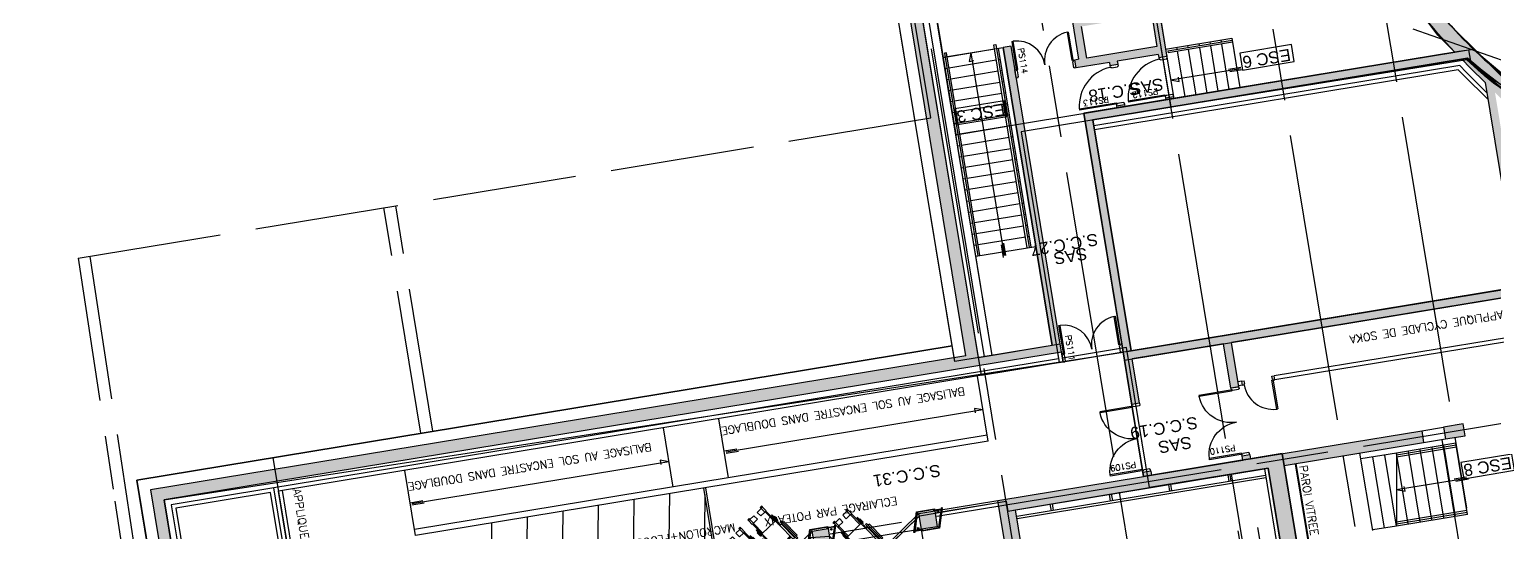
# Model space of a CAD drawing. Header units: millimetres. Extents: x 33140 to 33459, y 51582 to 51854.
# Drawn here: x 33252.13 to 33288.75, y 51658.3 to 51670.89 of the extents above; entities that cross this region are included whole.
import ezdxf

# ---------------------------------------------------------------- set-up
doc = ezdxf.new("R2010")
doc.units = ezdxf.units.MM
doc.header["$LTSCALE"] = 0.3
doc.header["$MEASUREMENT"] = 0
for name, pattern in [('ACAD_ISO02W100', [15, 12, -3]), ('ACAD_ISO03W100', [30, 12, -18]), ('ACAD_ISO04W100', [30, 24, -3, 0, -3]), ('ACAD_ISO08W100', [36, 24, -3, 6, -3])]:
    doc.linetypes.add(name, pattern=pattern)
doc.layers.get('0').update_dxf_attribs({"linetype": 'CONTINUOUS'})
for name, color, linetype in [('00-TRAMES-BAT', 7, 'ACAD_ISO08W100'), ('01-TREMIE-ESCAL-ASC', 4, 'CONTINUOUS'), ('02-MURS-MACONNERIE', 241, 'CONTINUOUS'), ('02-MURS-PORTEUR', 1, 'CONTINUOUS'), ('02-MURS-POTEAU', 6, 'CONTINUOUS'), ('04-CLOISONS', 2, 'CONTINUOUS'), ('05-MEN-INT', 4, 'CONTINUOUS'), ('05-MEN-INT-NUM', 62, 'CONTINUOUS'), ('08-EQUI-HANDI', 151, 'CONTINUOUS'), ('08-EQUI-MEUBLE', 8, 'CONTINUOUS'), ('10-ANN-NOMPIECE', 3, 'CONTINUOUS'), ('10-ANN-NOMPIECE-CODE', 171, 'CONTINUOUS'), ('11-RES-ELECTRICITE', 71, 'CONTINUOUS'), ('14-HACH-MURS', 253, 'CONTINUOUS'), ('14-HACH-POTEAU', 251, 'CONTINUOUS'), ('TRACE-VAL', 7, 'ACAD_ISO03W100')]:
    doc.layers.add(name, color=color, linetype=linetype)
doc.layers.add('POLY-SURFACE', color=1, linetype='CONTINUOUS', plot=False)
doc.styles.add('ANN', font='romans.shx')
doc.styles.add('NDP', font='ARIAL.TTF', dxfattribs={"height": 0.2})

# ---------------------------------------------------------------- blocks, each defined once
blk = doc.blocks.new('MVP9')
for p, q in [((0.075, 0.93), (0.045, 0.93)), ((0.045, -0.03), (0.045, 0.93)), ((0.075, 0.93), (0.075, 0)), ((0.075, 0), (0, 0)), ((0, 0), (0, -0.2)), ((0.975, 0), (0.975, -0.03)), ((1.02, 0), (0.975, 0)), ((0.045, -0.2), (0, -0.2)), ((0.06, -0.03), (0.045, -0.03)), ((0.06, -0.185), (0.045, -0.185)), ((0.045, -0.185), (0.045, -0.2)), ((0.06, -0.03), (0.06, -0.185)), ((0.975, -0.03), (0.96, -0.03)), ((0.96, -0.03), (0.96, -0.185)), ((0.975, -0.185), (0.96, -0.185)), ((0.975, -0.185), (0.975, -0.2)), ((1.02, -0.2), (0.975, -0.2)), ((1.02, 0), (1.02, -0.2))]:
    blk.add_line(p, q)
for centre, radius, start, end in [((0.175, 0), 0.83, 0, 0), ((-0.015, -0.057), 0.992, 3.3237, 84.7979)]:
    blk.add_arc(centre, radius, start, end)
blk = doc.blocks.new('MVP14')
for p, q in [((0.045, 0.715), (0.075, 0.715)), ((0.045, -0.03), (0.045, 0.715)), ((0.075, 0), (0.075, 0.715)), ((1.445, 0.715), (1.475, 0.715)), ((1.445, 0), (1.445, 0.715)), ((1.475, -0.03), (1.475, 0.715)), ((0, -0.2), (0, 0)), ((0, 0), (0.075, 0)), ((1.52, 0), (1.445, 0)), ((1.52, -0.2), (1.52, 0)), ((0, -0.2), (0.045, -0.2)), ((0.045, -0.03), (0.06, -0.03)), ((0.045, -0.2), (0.045, -0.185)), ((0.045, -0.185), (0.06, -0.185)), ((0.06, -0.185), (0.06, -0.03)), ((1.475, -0.03), (1.46, -0.03)), ((1.46, -0.185), (1.46, -0.03)), ((1.475, -0.185), (1.46, -0.185)), ((1.475, -0.2), (1.475, -0.185)), ((1.52, -0.2), (1.475, -0.2))]:
    blk.add_line(p, q)
for centre, start, end in [((0.045, 0.001), 359.9495, 87.5953), ((1.475, 0.001), 92.4047, 180.0505)]:
    blk.add_arc(centre, 0.715, start, end)
blk = doc.blocks.new('MVP16')
for p, q in [((0.045, 0.815), (0.075, 0.815)), ((0.045, -0.03), (0.045, 0.815)), ((0.075, 0), (0.075, 0.815)), ((1.675, 0.815), (1.645, 0.815)), ((1.645, 0), (1.645, 0.815)), ((1.675, -0.03), (1.675, 0.815)), ((0, 0), (0.075, 0)), ((0, -0.2), (0, 0)), ((1.72, 0), (1.645, 0)), ((1.72, -0.2), (1.72, 0)), ((0, -0.2), (0.045, -0.2)), ((0.045, -0.03), (0.06, -0.03)), ((0.045, -0.185), (0.06, -0.185)), ((0.045, -0.2), (0.045, -0.185)), ((0.06, -0.185), (0.06, -0.03)), ((1.675, -0.03), (1.66, -0.03)), ((1.66, -0.185), (1.66, -0.03)), ((1.675, -0.185), (1.66, -0.185)), ((1.675, -0.2), (1.675, -0.185)), ((1.72, -0.2), (1.675, -0.2))]:
    blk.add_line(p, q)
for centre, radius, start, end in [((0.045, 0), 0.814, 360, 87.8919), ((1.675, 0), 0.816, 92.1081, 180)]:
    blk.add_arc(centre, radius, start, end)
blk = doc.blocks.new('Hand-siege')
for p, q in [((-13.2, 21.9), (46.8, 21.9)), ((-13.2, 18.4), (-13.2, 21.9)), ((-13.2, 18.4), (46.8, 18.4)), ((-7.2, 25.4), (40.8, 25.4)), ((-7.2, 25.4), (-7.2, 21.9)), ((-7.2, 18.4), (-7.2, 11.4)), ((-7.2, 16.4), (40.8, 16.4)), ((-7.2, 11.4), (90.5, 11.4)), ((40.8, 25.4), (40.8, 21.9)), ((40.8, 18.4), (40.8, 11.4)), ((40.9, 13.8), (50.3, 13.8)), ((46.8, 21.9), (46.8, 18.4)), ((50.3, 13.8), (50.3, 11.4)), ((52.7, 15.6), (52.7, 14.1)), ((52.7, 15.6), (55, 15.6)), ((55, 14.1), (52.7, 14.1)), ((55, 17.6), (66.9, 17.6)), ((55, 12.1), (55, 17.6)), ((66.9, 12.1), (55, 12.1)), ((55.6, 12.1), (55.6, 11.4)), ((56.8, 11.4), (56.8, -12.1)), ((56.8, 8.4), (90.5, 8.4)), ((58.1, 12.1), (58.1, 11.4)), ((58.6, 15.6), (58.6, 12.1)), ((58.6, 15.6), (73.6, 15.6)), ((73.6, 14.1), (58.6, 14.1)), ((66.9, 17.6), (66.9, 15.6)), ((66.9, 14.1), (66.9, 12.1)), ((73.6, 15.6), (73.6, 14.1)), ((90.8, 12.1), (103.4, 12.1)), ((90.8, 7.8), (103.4, 7.8)), ((90.8, -6.1), (90.8, 7.8)), ((103.4, 7.8), (103.4, -6.1)), ((103.8, 11.4), (104.2, 11.4)), ((103.8, 8.4), (104.2, 8.4)), ((104.2, 12.3), (106.8, 12.3)), ((104.2, 7.5), (104.2, 12.3)), ((104.2, 7.5), (106.8, 7.5)), ((106.8, 12.3), (106.8, 7.5)), ((-7.2, -42.6), (-7.2, -35.6)), ((-7.2, -35.6), (90.5, -35.6)), ((40.8, -42.6), (40.8, -35.6)), ((50.3, -37.9), (50.3, -35.6)), ((66.9, -36.3), (55, -36.3)), ((55, -36.3), (55, -41.8)), ((55.6, -36.3), (55.6, -35.6)), ((56.8, -35.6), (56.8, -12.1)), ((56.8, -32.6), (90.5, -32.6)), ((58.1, -36.3), (58.1, -35.6)), ((58.6, -39.8), (58.6, -36.3)), ((66.9, -38.3), (66.9, -36.3)), ((103.4, -6.1), (90.8, -6.1)), ((90.8, -18.1), (90.8, -32)), ((103.4, -18.1), (90.8, -18.1)), ((90.8, -32), (103.4, -32)), ((90.8, -36.2), (103.4, -36.2)), ((103.4, -32), (103.4, -18.1)), ((103.8, -32.6), (104.2, -32.6)), ((103.8, -35.6), (104.2, -35.6)), ((104.2, -31.7), (106.8, -31.7)), ((104.2, -31.7), (104.2, -36.4)), ((104.2, -36.4), (106.8, -36.4)), ((106.8, -36.4), (106.8, -31.7)), ((-13.2, -42.6), (-13.2, -46.1)), ((-13.2, -42.6), (46.8, -42.6)), ((-13.2, -46.1), (46.8, -46.1)), ((-7.2, -40.6), (40.8, -40.6)), ((-7.2, -49.6), (-7.2, -46.1)), ((-7.2, -49.6), (40.8, -49.6)), ((40.8, -49.6), (40.8, -46.1)), ((40.9, -37.9), (50.3, -37.9)), ((46.8, -46.1), (46.8, -42.6)), ((55, -38.3), (52.7, -38.3)), ((52.7, -39.8), (52.7, -38.3)), ((52.7, -39.8), (55, -39.8)), ((55, -41.8), (66.9, -41.8)), ((73.6, -38.3), (58.6, -38.3)), ((58.6, -39.8), (73.6, -39.8)), ((66.9, -41.8), (66.9, -39.8)), ((73.6, -39.8), (73.6, -38.3))]:
    blk.add_line(p, q)
for centre in [(57.8, 14.8), (57.8, -39)]:
    blk.add_circle(centre, 0.435)
for centre, radius, start, end in [((113.6, -12.1), 114.2, 168.1249, 180), ((113.6, -12.1), 111.7, 167.8551, 180), ((94.1, 9.9), 3.96, 147.0992, 211.8662), ((100.1, 9.9), 3.96, 328.1338, 32.9008), ((113.6, -12.1), 114.2, 180, 191.8751), ((113.6, -12.1), 111.7, 180, 192.1449), ((94.1, -34.1), 3.96, 148.1338, 212.9008), ((100.1, -34.1), 3.96, 327.0992, 31.8662)]:
    blk.add_arc(centre, radius, start, end)

msp = doc.modelspace()

# ---------------------------------------------------------------- hatches: boundary and pattern name
at = {"layer": '14-HACH-MURS'}
h = msp.add_hatch(color=256, dxfattribs=at)
h.paths.add_polyline_path([(33271.392, 51689.126), (33268.679, 51688.679), (33270.611, 51676.947), (33273.422, 51677.41), (33273.971, 51674.075), (33279.76, 51675.028), (33280.553, 51670.212), (33280.356, 51670.18), (33280.343, 51670.259), (33279.319, 51670.09), (33279.332, 51670.011), (33279.134, 51669.978), (33279.121, 51670.057), (33278.294, 51669.921), (33278.261, 51670.118), (33278.36, 51670.135), (33278.197, 51671.122), (33280.147, 51671.443), (33279.888, 51673.022), (33276.043, 51672.389), (33276.01, 51672.586), (33279.855, 51673.22), (33279.595, 51674.798), (33274.004, 51673.878), (33275.848, 51662.678), (33277.693, 51662.982), (33276.466, 51670.432), (33276.664, 51670.464), (33277.923, 51662.817), (33275.584, 51662.432), (33273.174, 51677.065), (33270.364, 51676.602), (33268.334, 51688.926), (33271.244, 51689.406)])
h.paths.add_polyline_path([(33280.18, 51671.246), (33278.427, 51670.957), (33278.557, 51670.167), (33280.31, 51670.456)], flags=16)
h = msp.add_hatch(color=256, dxfattribs=at)
h.paths.add_polyline_path([(33282.156, 51661.913), (33281.972, 51663.028), (33279.693, 51662.653), (33279.877, 51661.538), (33279.679, 51661.505), (33278.48, 51668.786), (33279.308, 51668.923), (33279.3, 51668.972), (33279.497, 51669.005), (33279.505, 51668.955), (33280.529, 51669.124), (33280.521, 51669.173), (33280.719, 51669.206), (33280.727, 51669.156), (33287.749, 51670.313), (33287.324, 51670.736), (33286.185, 51672.285), (33286.507, 51672.522), (33287.068, 51671.76), (33287.629, 51670.998), (33288.427, 51670.202), (33289.226, 51669.405), (33290.232, 51668.896), (33291.237, 51668.386), (33292.315, 51668.043), (33293.392, 51667.699), (33295.675, 51667.625), (33297.697, 51667.663), (33299.925, 51668.182), (33301.009, 51668.553), (33302.093, 51668.925), (33302.514, 51669.164), (33302.188, 51669.744), (33302.362, 51669.842), (33302.884, 51668.914), (33302.523, 51668.709), (33302.258, 51668.559), (33301.139, 51668.175), (33300.997, 51668.126), (33301.202, 51666.882), (33301.004, 51666.85), (33300.805, 51668.061), (33300.035, 51667.797), (33298.901, 51667.533), (33297.746, 51667.264), (33296.693, 51667.244), (33295.673, 51667.225), (33295.984, 51665.335), (33290.077, 51664.363), (33290.044, 51664.56), (33295.754, 51665.5), (33295.469, 51667.231), (33294.521, 51667.262), (33293.324, 51667.301), (33292.193, 51667.661), (33291.085, 51668.015), (33290.051, 51668.539), (33288.989, 51669.077), (33288.755, 51669.31), (33289.583, 51664.281), (33282.17, 51663.061), (33282.353, 51661.946)])
h.paths.add_polyline_path([(33289.353, 51664.446), (33279.661, 51662.85), (33278.71, 51668.622), (33287.924, 51670.139), (33288.145, 51669.918), (33288.513, 51669.552)], flags=16)
for points in [[(33297.513, 51640.663), (33259.278, 51634.367), (33255.16, 51659.373), (33275.535, 51662.728), (33275.584, 51662.432), (33255.505, 51659.126), (33259.525, 51634.712), (33283.443, 51638.65), (33283.384, 51639.005), (33283.582, 51639.038), (33283.64, 51638.683), (33285.919, 51639.058), (33285.861, 51639.413), (33286.058, 51639.446), (33286.117, 51639.091), (33297.168, 51640.91), (33296.526, 51644.808), (33296.871, 51644.56)], [(33286.925, 51660.854), (33286.973, 51660.558), (33283.487, 51659.984), (33286.191, 51643.56), (33286.487, 51643.609), (33286.56, 51643.167), (33279.16, 51641.948), (33278.608, 51645.3), (33279.003, 51645.365), (33279.457, 51642.605), (33285.772, 51643.645), (33283.092, 51659.919), (33276.777, 51658.879), (33277.281, 51655.824), (33276.886, 51655.759), (33276.334, 51659.11), (33279.975, 51659.709), (33279.959, 51659.808), (33280.156, 51659.841), (33280.172, 51659.742), (33282.452, 51660.117), (33282.435, 51660.216), (33282.633, 51660.248), (33282.649, 51660.15)], [(33287.516, 51660.647), (33287.467, 51660.943), (33287.961, 51661.024), (33288.01, 51660.728)]]:
    msp.add_hatch(color=256, dxfattribs=at).paths.add_polyline_path(points)
at = {"layer": '14-HACH-POTEAU'}
h = msp.add_hatch(color=256, dxfattribs=at)
h.paths.add_polyline_path([(33258.836, 51655.823), (33258.441, 51655.758), (33258.376, 51656.153), (33258.771, 51656.218)])
h.paths.add_polyline_path([(33261.5, 51656.262), (33261.105, 51656.197), (33261.04, 51656.592), (33261.435, 51656.657)])
h.paths.add_polyline_path([(33264.164, 51656.701), (33263.769, 51656.636), (33263.704, 51657.03), (33264.099, 51657.095)])
h.paths.add_polyline_path([(33266.828, 51657.139), (33266.433, 51657.074), (33266.368, 51657.469), (33266.763, 51657.534)])
h.paths.add_polyline_path([(33274.82, 51658.455), (33274.426, 51658.39), (33274.361, 51658.785), (33274.755, 51658.85)])
h.paths.add_polyline_path([(33272.156, 51658.017), (33271.761, 51657.952), (33271.696, 51658.346), (33272.091, 51658.411)])
h.paths.add_polyline_path([(33269.492, 51657.578), (33269.097, 51657.513), (33269.032, 51657.908), (33269.427, 51657.973)])

# ---------------------------------------------------------------- linework, layer by layer
at = {"layer": '00-TRAMES-BAT'}
for p, q in [((33291.125, 51640.27), (33281.857, 51696.555)), ((33288.329, 51639.81), (33279.061, 51696.095)), ((33285.534, 51639.349), (33276.265, 51695.634)), ((33282.738, 51638.889), (33273.47, 51695.174)), ((33279.357, 51641.981), (33270.674, 51694.713)), ((33356.51, 51672.16), (33258.992, 51656.102))]:
    msp.add_line(p, q, dxfattribs=at)
at = {"layer": '01-TREMIE-ESCAL-ASC'}
for p, q in [((33280.524, 51670.39), (33282.181, 51670.663)), ((33280.581, 51670.348), (33282.189, 51670.613)), ((33281.905, 51670.617), (33281.913, 51670.568)), ((33282.181, 51670.663), (33282.189, 51670.613)), ((33282.189, 51670.613), (33282.198, 51670.564)), ((33275.065, 51670.201), (33276.249, 51670.396)), ((33275.657, 51670.299), (33275.618, 51670.084)), ((33276.298, 51670.404), (33276.466, 51670.432)), ((33277.167, 51665.439), (33276.348, 51670.412)), ((33280.532, 51670.34), (33280.727, 51669.156)), ((33280.54, 51670.291), (33280.54, 51670.291)), ((33280.581, 51670.348), (33280.589, 51670.299)), ((33282.198, 51670.564), (33280.589, 51670.299)), ((33280.8, 51670.435), (33280.808, 51670.386)), ((33280.816, 51670.336), (33281.003, 51669.202)), ((33281.076, 51670.481), (33281.084, 51670.431)), ((33281.092, 51670.382), (33281.279, 51669.247)), ((33281.353, 51670.526), (33281.361, 51670.477)), ((33281.369, 51670.427), (33281.556, 51669.293)), ((33281.629, 51670.572), (33281.637, 51670.522)), ((33281.645, 51670.473), (33281.832, 51669.338)), ((33281.921, 51670.518), (33282.108, 51669.384)), ((33282.198, 51670.564), (33282.384, 51669.429)), ((33274.966, 51670.185), (33275.016, 51670.193)), ((33275.012, 51669.909), (33275.061, 51669.917)), ((33275.111, 51669.925), (33276.295, 51670.12)), ((33275.618, 51670.084), (33275.731, 51670.103)), ((33276.344, 51670.128), (33276.393, 51670.136)), ((33275.057, 51669.632), (33275.107, 51669.641)), ((33275.156, 51669.649), (33276.34, 51669.844)), ((33275.202, 51669.372), (33276.386, 51669.567)), ((33276.389, 51669.852), (33276.439, 51669.86)), ((33276.435, 51669.575), (33276.484, 51669.584)), ((33280.651, 51669.619), (33280.865, 51669.579)), ((33280.865, 51669.579), (33280.846, 51669.693)), ((33275.103, 51669.356), (33275.152, 51669.364)), ((33275.247, 51669.096), (33276.431, 51669.291)), ((33276.48, 51669.299), (33276.53, 51669.307)), ((33275.148, 51669.08), (33275.198, 51669.088)), ((33275.194, 51668.804), (33275.243, 51668.812)), ((33275.293, 51668.82), (33276.477, 51669.015)), ((33276.526, 51669.023), (33276.575, 51669.031)), ((33275.239, 51668.527), (33275.289, 51668.535)), ((33275.338, 51668.544), (33276.522, 51668.738)), ((33275.384, 51668.267), (33276.568, 51668.462)), ((33276.571, 51668.747), (33276.621, 51668.755)), ((33276.617, 51668.47), (33276.666, 51668.478)), ((33275.285, 51668.251), (33275.334, 51668.259)), ((33275.429, 51667.991), (33276.613, 51668.186)), ((33276.662, 51668.194), (33276.712, 51668.202)), ((33275.33, 51667.975), (33275.38, 51667.983)), ((33275.376, 51667.698), (33275.425, 51667.707)), ((33275.475, 51667.715), (33276.659, 51667.91)), ((33276.708, 51667.918), (33276.757, 51667.926)), ((33275.421, 51667.422), (33275.471, 51667.43)), ((33275.52, 51667.438), (33276.704, 51667.633)), ((33275.566, 51667.162), (33276.75, 51667.357)), ((33276.753, 51667.641), (33276.803, 51667.65)), ((33276.799, 51667.365), (33276.848, 51667.373)), ((33275.467, 51667.146), (33275.516, 51667.154)), ((33275.611, 51666.886), (33276.795, 51667.081)), ((33276.844, 51667.089), (33276.894, 51667.097)), ((33275.512, 51666.87), (33275.562, 51666.878)), ((33275.558, 51666.593), (33275.607, 51666.601)), ((33275.657, 51666.61), (33276.841, 51666.805)), ((33276.89, 51666.813), (33276.939, 51666.821)), ((33275.603, 51666.317), (33275.653, 51666.325)), ((33275.702, 51666.333), (33276.886, 51666.528)), ((33275.747, 51666.057), (33276.932, 51666.252)), ((33276.935, 51666.536), (33276.985, 51666.544)), ((33276.981, 51666.26), (33277.03, 51666.268)), ((33275.649, 51666.041), (33275.698, 51666.049)), ((33275.793, 51665.781), (33276.977, 51665.976)), ((33277.026, 51665.984), (33277.076, 51665.992)), ((33275.694, 51665.764), (33275.744, 51665.773)), ((33275.74, 51665.488), (33275.789, 51665.496)), ((33275.838, 51665.504), (33277.023, 51665.699)), ((33277.072, 51665.708), (33277.121, 51665.716)), ((33275.785, 51665.212), (33277.285, 51665.459)), ((33276.09, 51660.59), (33275.822, 51662.218)), ((33269.603, 51659.674), (33269.359, 51661.154)), ((33275.962, 51661.372), (33275.747, 51661.411)), ((33275.747, 51661.411), (33275.766, 51661.298)), ((33276.066, 51660.738), (33261.759, 51658.382)), ((33268.222, 51659.446), (33267.978, 51660.926)), ((33276.09, 51660.59), (33261.783, 51658.234)), ((33287.775, 51660.538), (33286.295, 51660.294)), ((33287.783, 51660.488), (33286.295, 51660.243)), ((33287.791, 51660.439), (33286.295, 51660.193)), ((33287.179, 51658.615), (33286.887, 51660.392)), ((33287.475, 51658.664), (33287.183, 51660.44)), ((33287.771, 51658.713), (33287.479, 51660.489)), ((33288.067, 51658.762), (33287.775, 51660.538)), ((33268.11, 51660.079), (33267.896, 51660.119)), ((33267.896, 51660.119), (33267.915, 51660.005)), ((33286.587, 51658.518), (33286.295, 51660.294)), ((33286.883, 51658.567), (33286.591, 51660.343)), ((33261.783, 51658.234), (33261.515, 51659.862)), ((33286.295, 51659.382), (33286.509, 51659.342)), ((33286.509, 51659.342), (33286.49, 51659.456)), ((33288.051, 51658.86), (33286.291, 51658.571)), ((33288.059, 51658.811), (33286.291, 51658.52)), ((33288.067, 51658.762), (33286.291, 51658.469))]:
    msp.add_line(p, q, dxfattribs=at)
at = {"layer": '01-TREMIE-ESCAL-ASC', "linetype": 'ACAD_ISO04W100'}
for p, q in [((33275.657, 51670.299), (33276.491, 51665.236)), ((33280.651, 51669.619), (33282.397, 51669.907)), ((33282.094, 51669.887), (33282.403, 51669.938)), ((33282.131, 51669.832), (33282.447, 51669.884)), ((33276.417, 51665.502), (33276.469, 51665.186)), ((33276.471, 51665.539), (33276.522, 51665.23)), ((33275.962, 51661.372), (33269.547, 51660.316)), ((33269.813, 51660.39), (33269.497, 51660.338)), ((33268.11, 51660.079), (33261.696, 51659.023)), ((33269.85, 51660.335), (33269.541, 51660.284)), ((33286.295, 51660.294), (33286.291, 51658.469)), ((33286.295, 51659.382), (33288.04, 51659.669)), ((33287.737, 51659.65), (33288.046, 51659.701)), ((33287.774, 51659.595), (33288.09, 51659.647)), ((33261.962, 51659.097), (33261.646, 51659.045)), ((33261.999, 51659.042), (33261.69, 51658.992))]:
    msp.add_line(p, q, dxfattribs=at)
at = {"layer": '01-TREMIE-ESCAL-ASC', "linetype": 'ACAD_ISO02W100'}
for p, q in [((33288.741, 51652.697), (33287.434, 51660.634)), ((33286.433, 51653.915), (33285.382, 51660.296)), ((33286.295, 51660.294), (33285.407, 51660.148)), ((33285.995, 51658.421), (33285.703, 51660.197)), ((33286.291, 51658.469), (33285.999, 51660.245)), ((33286.291, 51658.469), (33285.699, 51658.372))]:
    msp.add_line(p, q, dxfattribs=at)
at = {"layer": '01-TREMIE-ESCAL-ASC'}
for points in [[(33275.884, 51665.228), (33275.049, 51670.3), (33275, 51670.292), (33275.835, 51665.22)], [(33277.068, 51665.423), (33276.233, 51670.495), (33276.282, 51670.503), (33277.117, 51665.431)]]:
    msp.add_lwpolyline(points, dxfattribs=at)
at = {"layer": '02-MURS-MACONNERIE'}
for p, q in [((33276.193, 51662.735), (33274.349, 51673.934)), ((33275.996, 51662.703), (33274.152, 51673.902))]:
    msp.add_line(p, q, dxfattribs=at)
at = {"layer": '02-MURS-PORTEUR'}
for p, q in [((33275.535, 51662.728), (33273.174, 51677.065)), ((33279.76, 51675.028), (33280.54, 51670.291)), ((33275.848, 51662.678), (33274.004, 51673.878)), ((33278.36, 51670.135), (33278.197, 51671.122)), ((33280.18, 51671.246), (33280.31, 51670.456)), ((33278.557, 51670.167), (33278.427, 51670.957)), ((33276.664, 51670.464), (33276.466, 51670.432)), ((33277.693, 51662.982), (33276.466, 51670.432)), ((33277.923, 51662.817), (33276.664, 51670.464)), ((33280.31, 51670.456), (33278.557, 51670.167)), ((33280.343, 51670.259), (33279.319, 51670.09)), ((33280.343, 51670.259), (33280.356, 51670.18)), ((33280.54, 51670.291), (33280.553, 51670.212)), ((33287.749, 51670.313), (33280.727, 51669.156)), ((33278.36, 51670.135), (33278.261, 51670.118)), ((33278.294, 51669.921), (33278.261, 51670.118)), ((33279.121, 51670.057), (33278.294, 51669.921)), ((33287.924, 51670.139), (33278.71, 51668.622)), ((33279.121, 51670.057), (33279.134, 51669.978)), ((33279.134, 51669.978), (33279.332, 51670.011)), ((33279.319, 51670.09), (33279.332, 51670.011)), ((33280.356, 51670.18), (33280.553, 51670.212)), ((33288.513, 51669.552), (33289.353, 51664.446)), ((33280.521, 51669.173), (33280.719, 51669.206)), ((33280.521, 51669.173), (33280.529, 51669.124)), ((33280.719, 51669.206), (33280.727, 51669.156)), ((33279.308, 51668.923), (33278.48, 51668.786)), ((33279.679, 51661.505), (33278.48, 51668.786)), ((33279.3, 51668.972), (33279.497, 51669.005)), ((33279.3, 51668.972), (33279.308, 51668.923)), ((33279.497, 51669.005), (33279.505, 51668.955)), ((33280.529, 51669.124), (33279.505, 51668.955)), ((33279.661, 51662.85), (33278.71, 51668.622)), ((33289.353, 51664.446), (33279.661, 51662.85)), ((33289.583, 51664.281), (33282.17, 51663.061)), ((33277.693, 51662.982), (33275.848, 51662.678)), ((33281.972, 51663.028), (33279.693, 51662.653)), ((33282.156, 51661.913), (33281.972, 51663.028)), ((33282.353, 51661.946), (33282.17, 51663.061)), ((33275.535, 51662.728), (33255.16, 51659.373)), ((33277.923, 51662.817), (33275.782, 51662.465)), ((33279.877, 51661.538), (33279.693, 51662.653)), ((33275.782, 51662.465), (33255.505, 51659.126)), ((33282.353, 51661.946), (33282.156, 51661.913)), ((33279.877, 51661.538), (33279.679, 51661.505)), ((33282.649, 51660.15), (33286.925, 51660.854)), ((33286.925, 51660.854), (33286.973, 51660.558)), ((33283.487, 51659.984), (33286.973, 51660.558)), ((33280.172, 51659.742), (33282.452, 51660.117)), ((33282.633, 51660.248), (33282.435, 51660.216)), ((33282.452, 51660.117), (33282.435, 51660.216)), ((33282.633, 51660.248), (33282.649, 51660.15)), ((33276.334, 51659.11), (33279.975, 51659.709)), ((33276.777, 51658.879), (33283.092, 51659.919)), ((33280.156, 51659.841), (33279.959, 51659.808)), ((33279.975, 51659.709), (33279.959, 51659.808)), ((33280.156, 51659.841), (33280.172, 51659.742)), ((33283.092, 51659.919), (33285.772, 51643.645)), ((33283.487, 51659.984), (33286.191, 51643.56)), ((33255.16, 51659.373), (33259.278, 51634.367)), ((33255.505, 51659.126), (33259.525, 51634.712)), ((33276.886, 51655.759), (33276.334, 51659.11)), ((33277.281, 51655.824), (33276.777, 51658.879))]:
    msp.add_line(p, q, dxfattribs=at)
at = {"layer": '02-MURS-PORTEUR', "color": 8, "linetype": 'ACAD_ISO02W100'}
for p, q in [((33274.658, 51668.674), (33273.79, 51673.944)), ((33253.352, 51665.165), (33274.658, 51668.674)), ((33261.92, 51660.79), (33260.993, 51666.424)), ((33262.216, 51660.839), (33261.289, 51666.472)), ((33253.352, 51665.165), (33254.23, 51659.391)), ((33253.648, 51665.21), (33254.762, 51657.889)), ((33257.523, 51637.734), (33254.274, 51659.101)), ((33274.426, 51658.39), (33272.156, 51658.017)), ((33277.479, 51639.847), (33274.409, 51658.489))]:
    msp.add_line(p, q, dxfattribs=at)
at = {"layer": '02-MURS-PORTEUR', "color": 4}
for p, q in [((33286.925, 51660.854), (33287.467, 51660.943)), ((33286.973, 51660.558), (33287.516, 51660.647)), ((33268.126, 51659.279), (33268.072, 51654.51)), ((33269.012, 51659.263), (33268.96, 51654.656)), ((33266.35, 51658.986), (33266.296, 51654.218)), ((33267.238, 51659.132), (33267.184, 51654.364)), ((33263.685, 51658.547), (33263.631, 51653.779)), ((33264.573, 51658.694), (33264.519, 51653.925)), ((33265.462, 51658.84), (33265.407, 51654.071))]:
    msp.add_line(p, q, dxfattribs=at)
at = {"layer": '02-MURS-PORTEUR'}
for points in [[(33302.188, 51669.744), (33302.514, 51669.164), (33302.304, 51669.045), (33302.093, 51668.925), (33301.009, 51668.553), (33299.925, 51668.182), (33298.811, 51667.922), (33297.697, 51667.663), (33296.686, 51667.644), (33295.675, 51667.625), (33294.534, 51667.662), (33293.392, 51667.699), (33292.315, 51668.043), (33291.237, 51668.386), (33290.232, 51668.896), (33289.226, 51669.405), (33288.427, 51670.202), (33287.629, 51670.998), (33287.068, 51671.76), (33286.507, 51672.522)], [(33287.749, 51670.313), (33287.324, 51670.736), (33286.746, 51671.523), (33286.185, 51672.285)], [(33288.513, 51669.552), (33288.145, 51669.918), (33287.924, 51670.139)]]:
    msp.add_lwpolyline(points, dxfattribs=at)
msp.add_lwpolyline([(33287.961, 51661.024), (33287.467, 51660.943), (33287.516, 51660.647), (33288.01, 51660.728)], close=True, dxfattribs=at)
at = {"layer": '02-MURS-POTEAU'}
for points in [[(33274.82, 51658.455), (33274.426, 51658.39), (33274.361, 51658.785), (33274.755, 51658.85)], [(33272.156, 51658.017), (33271.761, 51657.952), (33271.696, 51658.346), (33272.091, 51658.411)]]:
    msp.add_lwpolyline(points, close=True, dxfattribs=at)
at = {"layer": '04-CLOISONS'}
for p, q in [((33292.89, 51663.812), (33283.24, 51662.223)), ((33292.906, 51663.714), (33283.256, 51662.125)), ((33277.848, 51662.653), (33258.144, 51659.409)), ((33277.963, 51662.571), (33258.357, 51659.342)), ((33277.824, 51662.801), (33277.848, 51662.653)), ((33277.923, 51662.817), (33277.963, 51662.571)), ((33282.431, 51662.09), (33282.332, 51662.074)), ((33282.447, 51661.991), (33282.348, 51661.975)), ((33282.994, 51659.903), (33285.673, 51643.629)), ((33258.144, 51659.409), (33255.678, 51659.002)), ((33258.16, 51659.31), (33255.793, 51658.92)), ((33258.672, 51656.202), (33258.16, 51659.31)), ((33258.771, 51656.218), (33258.242, 51659.425)), ((33258.95, 51655.741), (33258.357, 51659.342)), ((33259.065, 51655.658), (33258.456, 51659.359)), ((33255.678, 51659.002), (33256.254, 51655.5)), ((33255.793, 51658.92), (33256.353, 51655.516))]:
    msp.add_line(p, q, dxfattribs=at)
for points in [[(33288.554, 51669.298), (33288.039, 51669.812), (33287.873, 51669.978), (33278.735, 51668.474)], [(33288.582, 51669.129), (33287.968, 51669.741), (33287.838, 51669.871), (33278.751, 51668.375)]]:
    msp.add_lwpolyline(points, dxfattribs=at)
for points in [[(33274.75, 51658.88), (33274.321, 51658.809), (33274.257, 51658.312), (33274.236, 51658.308), (33274.303, 51658.826), (33274.747, 51658.899)], [(33274.43, 51658.361), (33274.86, 51658.431), (33274.924, 51658.928), (33274.944, 51658.932), (33274.878, 51658.414), (33274.434, 51658.341)], [(33272.086, 51658.441), (33271.657, 51658.37), (33271.593, 51657.873), (33271.572, 51657.87), (33271.639, 51658.388), (33272.083, 51658.461)], [(33271.766, 51657.922), (33272.196, 51657.993), (33272.26, 51658.49), (33272.28, 51658.493), (33272.214, 51657.975), (33271.77, 51657.902)]]:
    msp.add_lwpolyline(points, close=True, dxfattribs=at)
at = {"layer": '05-MEN-INT'}
for p, q in [((33283.181, 51662.214), (33283.24, 51662.223)), ((33283.192, 51662.145), (33283.181, 51662.214)), ((33283.256, 51662.125), (33283.24, 51662.223)), ((33282.431, 51662.09), (33282.49, 51662.1)), ((33282.447, 51661.991), (33282.431, 51662.09)), ((33282.447, 51661.991), (33282.491, 51661.999)), ((33282.487, 51662.028), (33282.501, 51662.031)), ((33282.491, 51661.999), (33282.487, 51662.028)), ((33282.501, 51662.031), (33282.49, 51662.1)), ((33283.182, 51662.113), (33283.256, 51662.125)), ((33283.301, 51661.393), (33283.182, 51662.113)), ((33283.192, 51662.145), (33283.207, 51662.147)), ((33283.207, 51662.147), (33283.33, 51661.398)), ((33283.301, 51661.393), (33283.33, 51661.398)), ((33283.763, 51660.029), (33286.468, 51643.605)), ((33283.783, 51660.032), (33286.487, 51643.609)), ((33269.23, 51657.94), (33268.986, 51659.42)), ((33269.279, 51657.948), (33269.035, 51659.428)), ((33274.755, 51658.85), (33276.334, 51659.11)), ((33274.763, 51658.801), (33276.342, 51659.061)), ((33274.375, 51658.729), (33272.966, 51657.352)), ((33274.361, 51658.785), (33272.967, 51657.423)), ((33271.696, 51658.346), (33270.303, 51656.984))]:
    msp.add_line(p, q, dxfattribs=at)
at = {"layer": '05-MEN-INT', "linetype": 'ACAD_ISO02W100'}
for p, q in [((33284.611, 51644.54), (33282.337, 51658.354)), ((33285.105, 51644.621), (33282.83, 51658.435))]:
    msp.add_line(p, q, dxfattribs=at)
at = {"layer": '05-MEN-INT'}
for points in [[(33274.732, 51658.872), (33274.927, 51658.904), (33274.929, 51658.891), (33274.734, 51658.859)], [(33272.068, 51658.433), (33272.263, 51658.465), (33272.265, 51658.452), (33272.07, 51658.42)], [(33274.449, 51658.368), (33274.254, 51658.336), (33274.252, 51658.349), (33274.446, 51658.381)]]:
    msp.add_lwpolyline(points, close=True, dxfattribs=at)
for centre in [(33274.838, 51658.827), (33272.173, 51658.389), (33274.343, 51658.413)]:
    msp.add_circle(centre, 0.02, dxfattribs=at)
for centre, radius, start, end in [((33283.281, 51662.129), 0.83, 189.3505, 189.3505), ((33283.212, 51662.117), 0.73, 189.3506, 276.9952)]:
    msp.add_arc(centre, radius, start, end, dxfattribs=at)
at = {"layer": '08-EQUI-MEUBLE'}
for p, q in [((33283.021, 51659.735), (33276.805, 51658.711)), ((33283.031, 51659.676), (33276.815, 51658.652))]:
    msp.add_line(p, q, dxfattribs=at)
for points in [[(33282.076, 51659.751), (33282.104, 51659.584)], [(33282.163, 51659.593), (33282.135, 51659.761)], [(33279.116, 51659.264), (33279.144, 51659.096)], [(33279.203, 51659.106), (33279.175, 51659.274)], [(33280.596, 51659.508), (33280.624, 51659.34)], [(33280.683, 51659.35), (33280.655, 51659.517)], [(33277.636, 51659.02), (33277.663, 51658.853)], [(33277.723, 51658.862), (33277.695, 51659.03)]]:
    msp.add_lwpolyline(points, dxfattribs=at)
at = {"layer": '10-ANN-NOMPIECE'}
for points in [[(33283.669, 51670.502), (33282.38, 51670.29), (33282.45, 51669.865), (33283.739, 51670.077)], [(33276.492, 51669.098), (33275.26, 51668.895), (33275.324, 51668.507), (33276.556, 51668.709)], [(33289.178, 51660.271), (33287.906, 51660.062), (33287.973, 51659.654), (33289.245, 51659.864)]]:
    msp.add_lwpolyline(points, close=True, dxfattribs=at)
at = {"layer": 'POLY-SURFACE'}
for points in [[(33382.98, 51658.616), (33297.187, 51644.489), (33297.858, 51640.416), (33259.031, 51634.022), (33254.816, 51659.621), (33275.191, 51662.976), (33272.927, 51676.72), (33270.362, 51676.298), (33268.235, 51689.214), (33271.195, 51689.702), (33270.378, 51694.665), (33374.229, 51711.765)], [(33382.51, 51659.321), (33373.94, 51711.363), (33270.978, 51694.409), (33275.283, 51668.26), (33288.096, 51670.37), (33288.142, 51670.093), (33289.223, 51669.259), (33290.492, 51668.559), (33292.134, 51667.993), (33292.654, 51664.838), (33295.712, 51665.341), (33298.969, 51645.565)], [(33277.693, 51662.982), (33276.193, 51662.735), (33274.966, 51670.185), (33276.466, 51670.432)], [(33277.865, 51662.554), (33292.695, 51664.996), (33292.204, 51667.979), (33291.038, 51668.333), (33289.998, 51668.801), (33288.703, 51669.629), (33288.066, 51670.162), (33276.914, 51668.326)], [(33295.754, 51665.5), (33279.661, 51662.85), (33278.71, 51668.622), (33288.023, 51670.155), (33288.482, 51669.738), (33288.717, 51669.544), (33289.983, 51668.678), (33290.843, 51668.239), (33292.202, 51667.743), (33293.141, 51667.527), (33294.249, 51667.371), (33295.458, 51667.299)], [(33291.082, 51639.3), (33283.639, 51638.074), (33282.802, 51643.156), (33285.772, 51643.645), (33283.092, 51659.919), (33280.122, 51659.43), (33279.562, 51662.834), (33295.754, 51665.5), (33295.786, 51665.303), (33295.984, 51665.335), (33296.463, 51662.424), (33296.266, 51662.392), (33297.169, 51656.906), (33294.308, 51656.435), (33296.174, 51645.102), (33290.286, 51644.133)], [(33259.031, 51634.022), (33283.639, 51638.074), (33282.802, 51643.156), (33279.457, 51642.605), (33279.26, 51642.573), (33279.357, 51641.981), (33274.522, 51641.185), (33273.411, 51644.241), (33271.624, 51655.095), (33271.659, 51658.188), (33272.124, 51658.214), (33272.966, 51657.352), (33274.375, 51658.729), (33276.342, 51659.061), (33276.539, 51659.093), (33276.58, 51658.846), (33276.777, 51658.879), (33280.122, 51659.43), (33279.546, 51662.933), (33277.947, 51662.669), (33277.89, 51663.015), (33275.256, 51662.581), (33275.191, 51662.976), (33254.816, 51659.621)], [(33283.443, 51638.65), (33259.525, 51634.712), (33255.505, 51659.126), (33279.463, 51662.818), (33279.975, 51659.709), (33283.438, 51660.28), (33286.264, 51643.118), (33282.801, 51642.548)], [(33258.95, 51655.741), (33255.547, 51655.18), (33254.816, 51659.621), (33258.219, 51660.181)], [(33285.772, 51643.645), (33279.26, 51642.573), (33279.357, 51641.981), (33274.522, 51641.185), (33273.411, 51644.241), (33271.624, 51655.095), (33271.659, 51658.188), (33272.124, 51658.214), (33272.966, 51657.352), (33274.375, 51658.729), (33276.342, 51659.061), (33276.539, 51659.093), (33276.58, 51658.846), (33283.092, 51659.919)]]:
    msp.add_lwpolyline(points, close=True, dxfattribs=at)
for points in [[(33289.241, 51669.151), (33288.023, 51670.155), (33278.71, 51668.622), (33279.661, 51662.85), (33279.562, 51662.834), (33279.546, 51662.933), (33277.947, 51662.669), (33277.89, 51663.015), (33277.693, 51662.982), (33275.256, 51662.581), (33273.379, 51673.977), (33278.617, 51674.891), (33275.229, 51695.464), (33287.448, 51697.476), (33288.846, 51688.99)], [(33289.234, 51669.19), (33288.717, 51669.544), (33288.41, 51669.798), (33288.053, 51670.124), (33280.661, 51668.943), (33279.677, 51674.913), (33278.664, 51674.746), (33275.229, 51695.464), (33287.448, 51697.476), (33288.846, 51688.99)], [(33290.886, 51639.876), (33283.443, 51638.65), (33282.801, 51642.548), (33286.264, 51643.118), (33283.438, 51660.28), (33279.975, 51659.709), (33279.496, 51662.62), (33279.463, 51662.818), (33275.921, 51662.234), (33274.004, 51673.878), (33278.878, 51674.68), (33275.604, 51694.562), (33287.504, 51696.522), (33287.644, 51695.671), (33288.701, 51689.253), (33288.952, 51688.709)], [(33289.141, 51669.598), (33288.247, 51670.356), (33288.224, 51670.379), (33287.85, 51670.329), (33278.48, 51668.786), (33279.496, 51662.62), (33292.728, 51664.799)]]:
    msp.add_lwpolyline(points, dxfattribs=at)
msp.add_lwpolyline([(33287.644, 51695.671), (33287.504, 51696.522), (33275.604, 51694.562), (33278.846, 51674.878), (33279.76, 51675.028), (33280.524, 51670.39), (33282.181, 51670.663), (33282.384, 51669.429), (33287.749, 51670.313, -0.036746), (33286.185, 51672.285), (33286.507, 51672.522, 0.108841), (33289.788, 51669.121, -1.003013), (33289.788, 51669.121), (33299.475, 51674.568), (33291.931, 51687.984, 0.077224), (33288.377, 51684.872), (33288.042, 51685.118, -0.054336), (33290.197, 51687.242), (33288.952, 51688.709, -0.925447), (33288.7, 51689.259), (33287.77, 51694.906, -0.774595)], format="xyb", close=True, dxfattribs=at)
at = {"layer": 'TRACE-VAL'}
msp.add_lwpolyline([(33140.344, 51722.274), (33202.759, 51700.364), (33261.228, 51679.839), (33305.859, 51664.171, -0.000667), (33313.387, 51661.521, -0.002), (33320.858, 51658.846, -0.003333), (33328.261, 51656.107, -0.004667), (33335.579, 51653.264, -0.003115), (33339.334, 51651.738, -0.002884), (33342.793, 51650.283, -0.102598), (33440.077, 51582.47)], format="xyb", dxfattribs=at)

# ---------------------------------------------------------------- block references
at = {"layer": '05-MEN-INT'}
for name, p, rotation in [('MVP14', (33276.761, 51669.871), 9.350574804797821), ('MVP9', (33280.521, 51669.173), 99.3505736686924), ('MVP9', (33279.3, 51668.972), 99.3505736686924), ('MVP14', (33277.931, 51662.768), 9.350574804797821)]:
    msp.add_blockref(name, p, dxfattribs=dict(at, rotation=rotation))
at = {"layer": '05-MEN-INT', "xscale": -1}
for p, rotation in [((33282.156, 51661.913), 99.35057367081694), ((33279.679, 51661.505), 99.35057366951511)]:
    msp.add_blockref('MVP16', p, dxfattribs=dict(at, rotation=rotation))
at = {"layer": '08-EQUI-HANDI', "xscale": -0.01000000000026318, "yscale": 0.009999999998770808, "zscale": 0.01, "rotation": 314.3505736682272}
for p in [(33271.09, 51658.116), (33273.226, 51658.047), (33270.554, 51657.592)]:
    msp.add_blockref('Hand-siege', p, dxfattribs=at)

# ---------------------------------------------------------------- texts
at = {"layer": '05-MEN-INT-NUM', "style": 'ANN'}
for s, rotation, p in [('PS114', 279.3506, (33276.832, 51670.408)), ('PS113', 189.3506, (33279.094, 51669.212)), ('PS112', 189.3506, (33280.325, 51669.415)), ('PS111', 279.3506, (33278.014, 51663.23)), ('PS110', 189.3506, (33282.259, 51660.504)), ('PS109', 189.3506, (33279.77, 51660.082))]:
    msp.add_text(s, height=0.15, rotation=rotation, dxfattribs=at).set_placement(p)
at = {"layer": '10-ANN-NOMPIECE', "style": 'NDP'}
for s, p in [('ESC 6', (33283.623, 51670.401)), ('SAS', (33280.442, 51669.668)), ('ESC 3', (33276.481, 51669.037)), ('SAS', (33278.538, 51665.433)), ('SAS', (33281.149, 51660.715)), ('ESC 8', (33289.145, 51660.202))]:
    msp.add_text(s, height=0.3, rotation=189.3506, dxfattribs=at).set_placement(p)
at = {"layer": '10-ANN-NOMPIECE-CODE', "style": 'NDP'}
for s, p in [('S.C.18', (33279.846, 51669.565)), ('S.C.C.27', (33278.808, 51665.787)), ('S.C.C.19', (33281.299, 51661.209)), ('S.C.C.31', (33274.876, 51660.014))]:
    msp.add_text(s, height=0.3, rotation=189.3506, dxfattribs=at).set_placement(p)
at = {"layer": '11-RES-ELECTRICITE', "style": 'ANN'}
for s, rotation, p in [('APPLIQUE CYCLADE DE SOKA', 189.3506, (33288.934, 51663.856)), ('BALISAGE AU SOL ENCASTRE DANS DOUBLAGE', 189.3506, (33275.49, 51661.941)), ('BALISAGE AU SOL ENCASTRE DANS DOUBLAGE', 189.3506, (33267.662, 51660.551)), ('PAROI VITREE LUMINEUSE FLUOS VERTICAUX', 279.3506, (33283.862, 51659.973)), ('APPLIQUES CYCLADE DE SOKA', 279.3506, (33258.717, 51659.386)), ('ECLAIRAGE PAR POTEAUX   MACROLON+FLUOS VERTICAUX   VOIR DETAIL DIV-5', 189.3506, (33273.799, 51659.204))]:
    msp.add_text(s, height=0.2, rotation=rotation, dxfattribs=at).set_placement(p)

doc.saveas('drawing.dxf')
